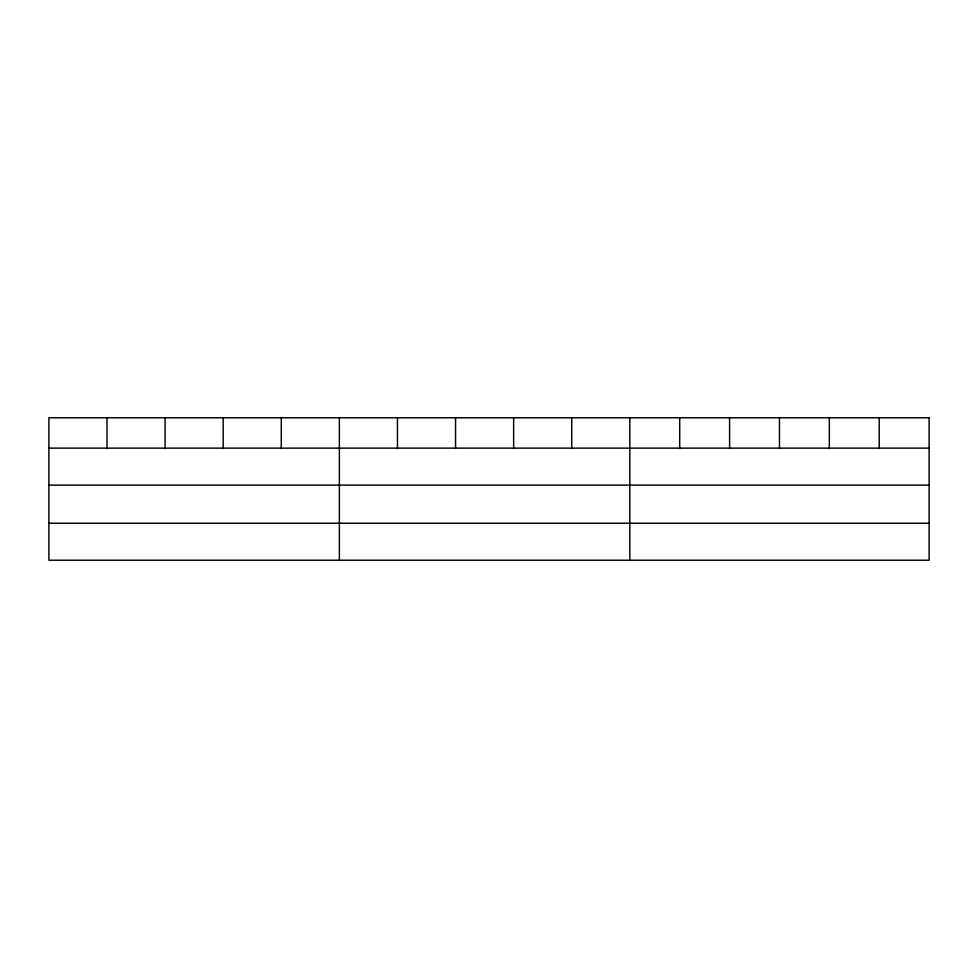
<?xml version="1.0" encoding="UTF-8"?>
<svg xmlns="http://www.w3.org/2000/svg" width="978" height="978" viewBox="0 0 978 978"><rect width="100%" height="100%" fill="white"/><g stroke="black" fill="none" stroke-linecap="round" stroke-linejoin="round"><path stroke-width="1.47" d="M48.9 448.132L929.1 448.132M48.9 485.125L929.1 485.125M48.9 523.23L929.1 523.23M879.222 417.777L879.222 448.132M829.344 417.777L829.344 448.132M779.466 417.777L779.466 448.132M729.588 417.777L729.588 448.132M679.71 417.777L679.71 448.132M629.832 417.777L629.832 560.223M571.739 417.777L571.739 448.132M513.646 417.777L513.646 448.132M455.552 417.777L455.552 448.132M397.459 417.777L397.459 448.132M339.366 417.777L339.366 560.223M281.273 417.777L281.273 448.132M223.18 417.777L223.18 448.132M165.086 417.777L165.086 448.132M106.993 417.777L106.993 448.132M929.1 417.777L48.9 417.777L48.9 560.223L929.1 560.223L929.1 417.777"/></g></svg>
